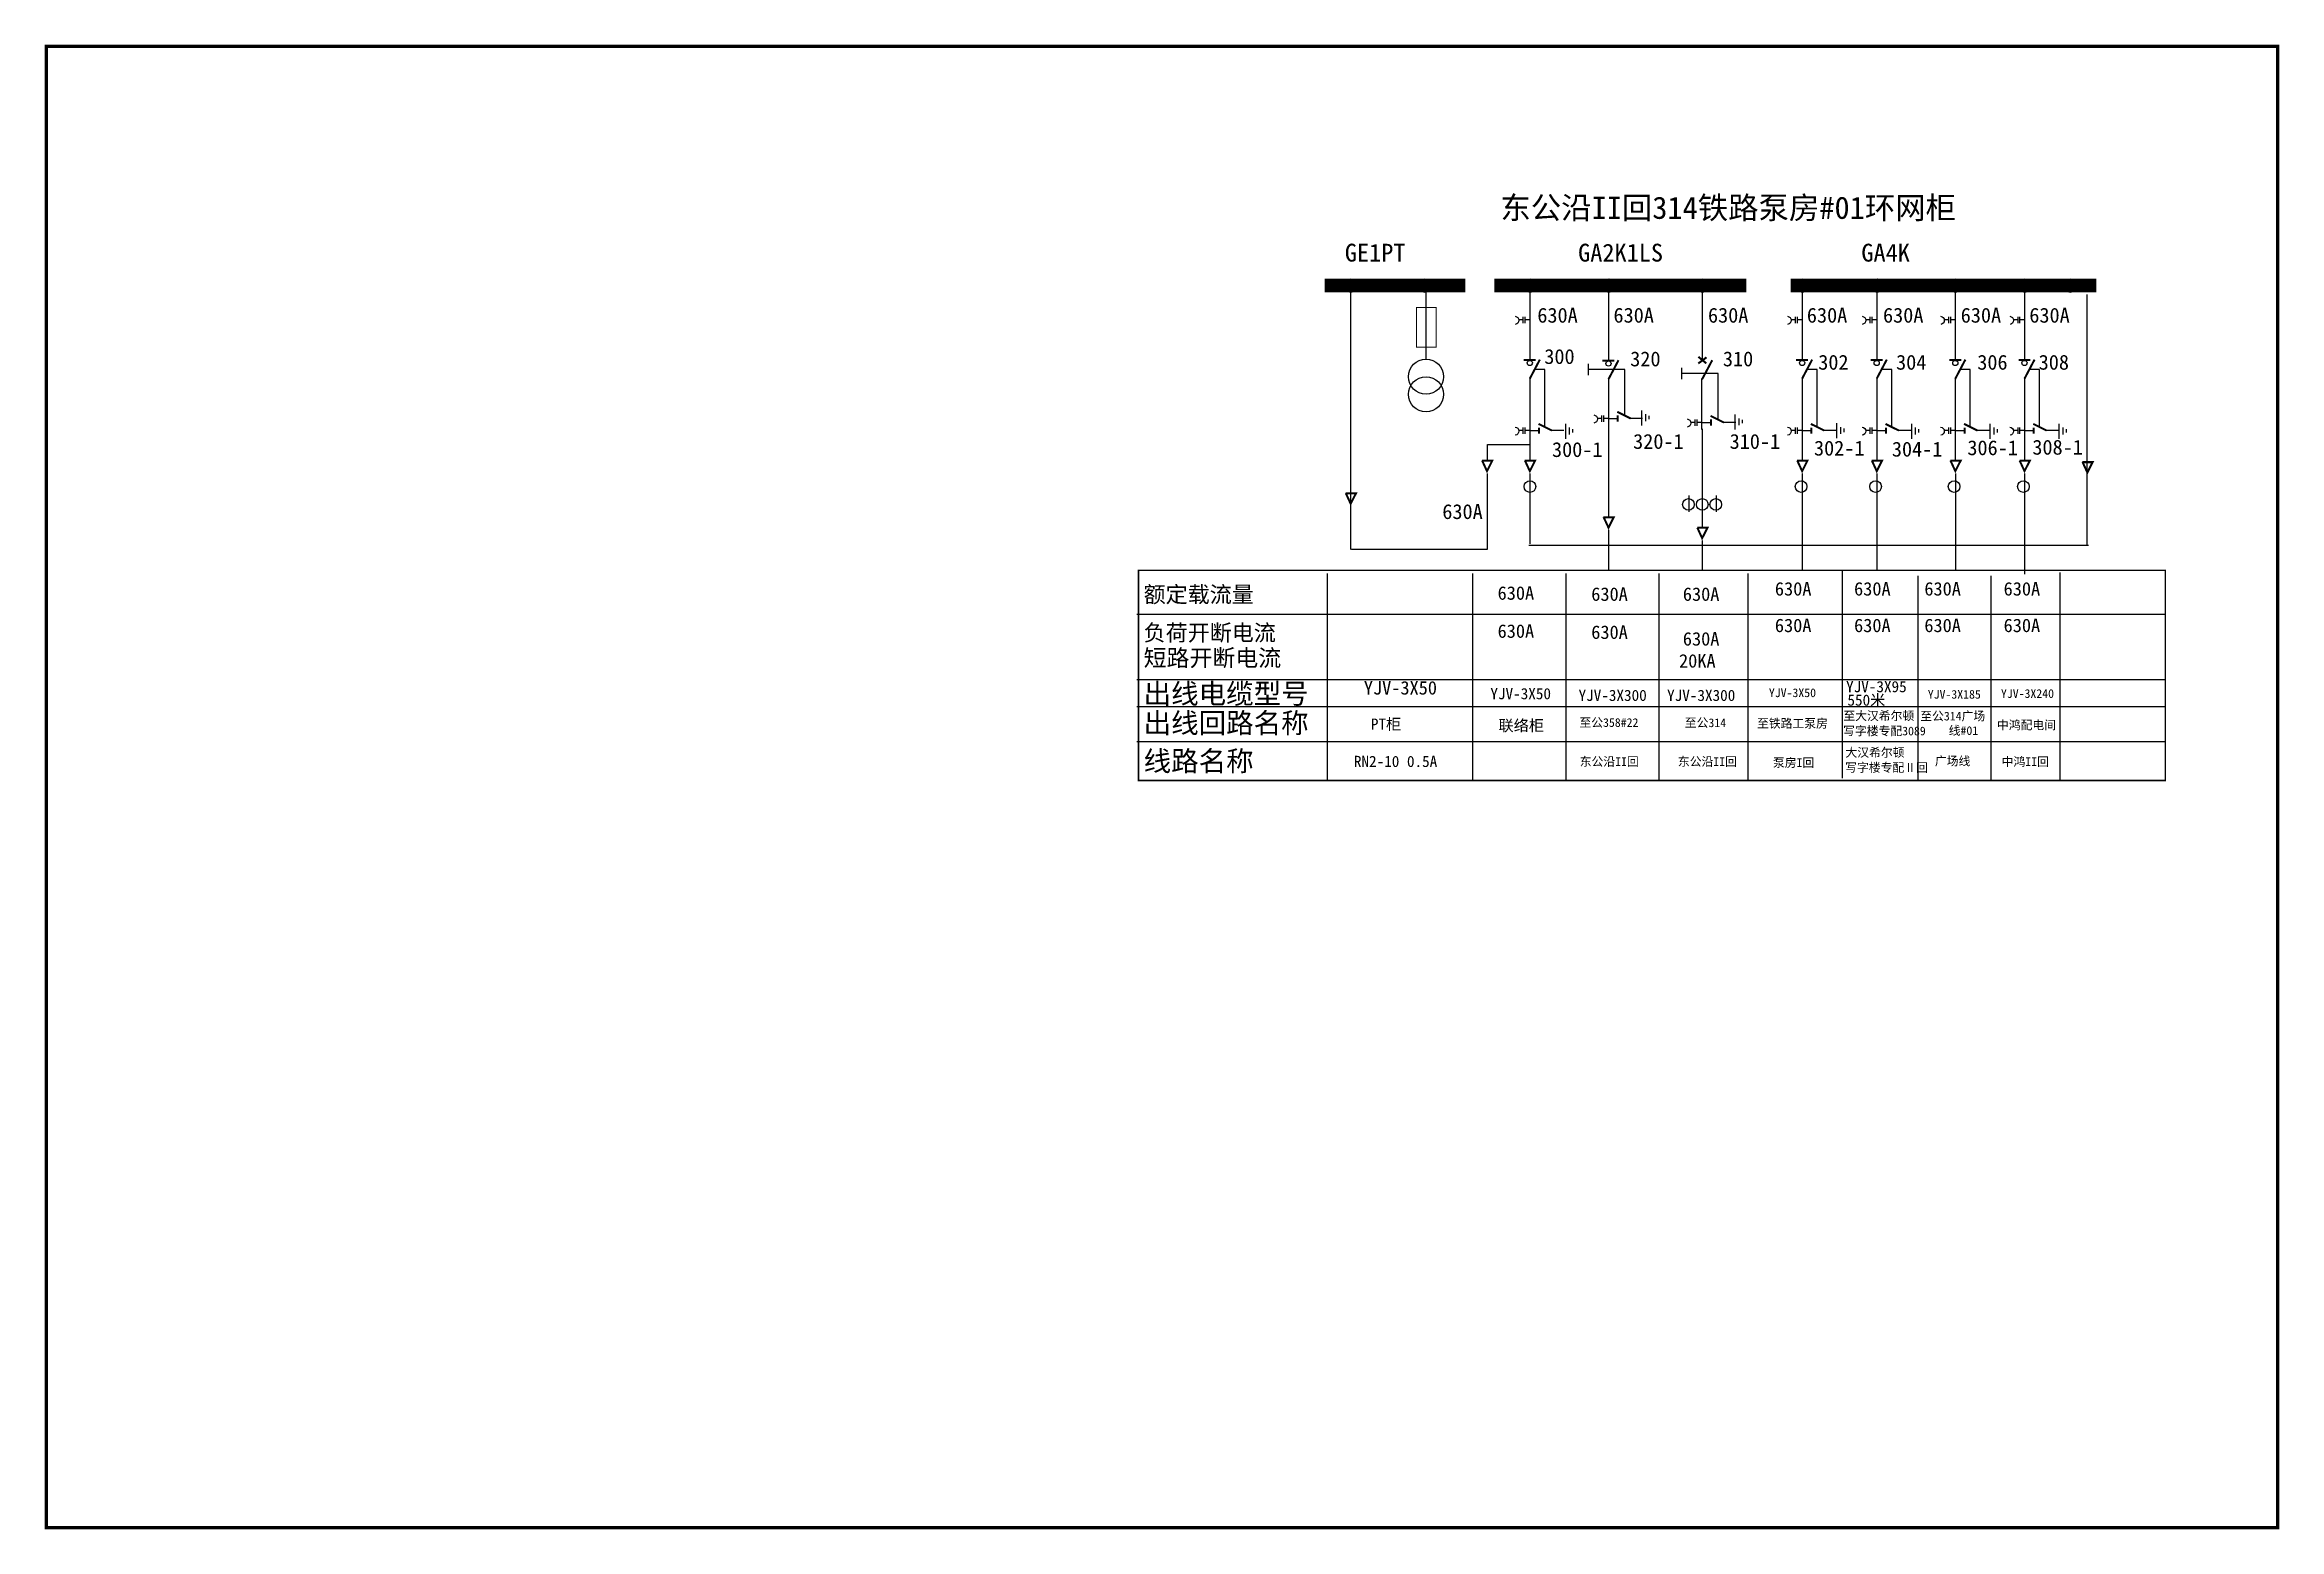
# Model space of a CAD drawing. Extents: x 1306 to 1652, y 78 to 307.
import ezdxf

# ---------------------------------------------------------------- set-up
doc = ezdxf.new("R2010")
doc.units = 0
doc.linetypes.add('ACAD_ISO02W100', pattern=[15, 12, -3])
doc.linetypes.add('CENTER', pattern=[50.8, 31.75, -6.35, 6.35, -6.35])
doc.layers.get('0').update_dxf_attribs({"linetype": 'CONTINUOUS'})
doc.layers.add('2', color=7, linetype='CONTINUOUS')
doc.styles.add('HZ', font='SIMKAI.TTF', dxfattribs={"width": 0.7})
doc.styles.get("Standard").update_dxf_attribs({"font": 'SimSun.ttf'})
doc.styles.add('字体', font='SIMKAI.TTF', dxfattribs={"height": 2.5})

# ---------------------------------------------------------------- blocks, each defined once
blk = doc.blocks.new('A$C787C5D5C')
at = {"linetype": 'Continuous', "const_width": 0.5}
blk.add_lwpolyline([(0.25, 229.48), (345.71, 229.48), (345.71, 0.25), (0.25, 0.25)], close=True, dxfattribs=at)

msp = doc.modelspace()

# ---------------------------------------------------------------- linework, layer by layer
for p, q in [((1508.57, 268.99), (1508.57, 258.45)), ((1520.2, 268.99), (1520.2, 258.54)), ((1536.31, 268.99), (1536.31, 258.54)), ((1548.49, 268.99), (1548.49, 258.45)), ((1562.99, 268.99), (1562.99, 258.45)), ((1578.47, 268.99), (1578.47, 258.54)), ((1590.02, 268.99), (1590.02, 258.54)), ((1602.19, 268.99), (1602.19, 258.54)), ((1612.9, 268.99), (1612.9, 258.54)), ((1508.57, 260.56), (1508.57, 229.18)), ((1536.31, 255.7), (1536.31, 243.02)), ((1548.49, 255.61), (1548.49, 234.27)), ((1578.47, 255.7), (1578.47, 243.02)), ((1590.02, 255.7), (1590.02, 243.02)), ((1602.19, 255.7), (1602.19, 243.02)), ((1612.9, 255.7), (1612.9, 243.02)), ((1548.49, 249.46), (1549.93, 249.46)), ((1551.81, 249.5), (1553.77, 249.5)), ((1536.31, 247.6), (1537.75, 247.6)), ((1539.63, 247.64), (1541.59, 247.64)), ((1562.94, 248.84), (1564.38, 248.84)), ((1562.99, 247.87), (1562.99, 232.58)), ((1566.26, 248.88), (1568.22, 248.88)), ((1578.47, 247.6), (1579.91, 247.6)), ((1581.79, 247.64), (1583.75, 247.64)), ((1590.02, 247.6), (1591.46, 247.6)), ((1593.34, 247.64), (1595.3, 247.64)), ((1602.19, 247.6), (1603.63, 247.6)), ((1605.51, 247.64), (1607.47, 247.64)), ((1612.9, 247.6), (1614.34, 247.6)), ((1616.22, 247.64), (1618.19, 247.64)), ((1560.92, 237.55), (1560.92, 235.01)), ((1565.16, 237.55), (1565.16, 235.01)), ((1504.96, 225.48), (1504.96, 193.44)), ((1527.45, 225.48), (1527.45, 193.44)), ((1541.87, 225.48), (1541.87, 193.44)), ((1556.29, 225.48), (1556.29, 193.44)), ((1570.08, 225.48), (1570.08, 193.44)), ((1584.69, 225.85), (1584.69, 193.8)), ((1596.41, 225.12), (1596.41, 193.48)), ((1607.67, 225.12), (1607.67, 193.48)), ((1618.36, 225.66), (1618.36, 193.55)), ((1475.5, 219.19), (1634.71, 219.19)), ((1475.5, 209.07), (1634.71, 209.07)), ((1475.5, 204.88), (1634.71, 204.88)), ((1475.5, 199.46), (1634.71, 199.46))]:
    msp.add_line(p, q)
at = {"color": 7}
for p, q in [((1622.62, 229.87), (1622.62, 268.64)), ((1562.94, 247.77), (1562.94, 255.68)), ((1553.63, 250.72), (1553.63, 248.4)), ((1554.24, 250.12), (1554.24, 249.07)), ((1554.73, 249.89), (1554.73, 249.34)), ((1568.08, 250.1), (1568.08, 247.78)), ((1568.69, 249.49), (1568.69, 248.45)), ((1569.19, 249.27), (1569.19, 248.72)), ((1541.83, 248.66), (1541.83, 246.34)), ((1542.43, 248.05), (1542.43, 247)), ((1542.93, 247.83), (1542.93, 247.28)), ((1583.8, 248.73), (1583.8, 246.41)), ((1584.41, 248.12), (1584.41, 247.07)), ((1584.91, 247.9), (1584.91, 247.35)), ((1595.39, 248.66), (1595.39, 246.34)), ((1596, 248.05), (1596, 247)), ((1596.5, 247.83), (1596.5, 247.28)), ((1607.56, 248.66), (1607.56, 246.34)), ((1608.17, 248.05), (1608.17, 247)), ((1608.67, 247.83), (1608.67, 247.28)), ((1618.24, 248.66), (1618.24, 246.34)), ((1618.84, 248.05), (1618.84, 247)), ((1619.34, 247.83), (1619.34, 247.28)), ((1529.72, 235.92), (1529.72, 229.17)), ((1536.33, 235.37), (1536.33, 230.09)), ((1529.72, 229.17), (1508.69, 229.17)), ((1536.18, 229.86), (1622.8, 229.86))]:
    msp.add_line(p, q, dxfattribs=at)
at = {"linetype": 'CENTER'}
for p, q in [((1529.69, 240.98), (1529.69, 234.71)), ((1536.32, 240.98), (1536.32, 234.71)), ((1578.48, 240.98), (1578.48, 225.87)), ((1590.03, 240.98), (1590.03, 225.87)), ((1602.2, 240.98), (1602.2, 225.87)), ((1612.91, 240.98), (1612.91, 225.4)), ((1548.5, 232.23), (1548.5, 225.96)), ((1563, 230.59), (1563, 225.96))]:
    msp.add_line(p, q, dxfattribs=at)
for points, const_width in [([(1504.54, 270.05), (1526.35, 270.05)], 2.08), ([(1530.81, 270.05), (1569.85, 270.05)], 2.08), ([(1576.7, 270.05), (1624.05, 270.05)], 2.08), ([(1535.39, 258.5), (1537.23, 258.5)], 0.312), ([(1536.31, 255.62), (1537.87, 258.58)], 0.312), ([(1547.57, 258.41), (1549.41, 258.41)], 0.312), ([(1548.49, 255.53), (1550.05, 258.49)], 0.312), ([(1562.4, 257.98), (1563.67, 258.93)], 0.312), ([(1562.41, 259.02), (1563.64, 258)], 0.312), ([(1562.99, 255.53), (1564.56, 258.49)], 0.312), ([(1577.55, 258.5), (1579.39, 258.5)], 0.312), ([(1578.47, 255.62), (1580.03, 258.58)], 0.312), ([(1589.1, 258.5), (1590.94, 258.5)], 0.312), ([(1590.02, 255.62), (1591.58, 258.58)], 0.312), ([(1601.27, 258.5), (1603.11, 258.5)], 0.312), ([(1602.19, 255.62), (1603.75, 258.58)], 0.312), ([(1611.98, 258.5), (1613.82, 258.5)], 0.312), ([(1612.9, 255.62), (1614.46, 258.58)], 0.312), ([(1549.85, 250.5), (1551.93, 249.46)], 0.312), ([(1549.93, 249.94), (1549.93, 248.98)], 0.312), ([(1564.3, 249.88), (1566.38, 248.84)], 0.312), ([(1564.38, 249.32), (1564.38, 248.36)], 0.312), ([(1537.67, 248.63), (1539.75, 247.6)], 0.312), ([(1537.75, 248.07), (1537.75, 247.12)], 0.312), ([(1579.83, 248.63), (1581.91, 247.6)], 0.312), ([(1579.91, 248.07), (1579.91, 247.12)], 0.312), ([(1591.38, 248.63), (1593.46, 247.6)], 0.312), ([(1591.46, 248.07), (1591.46, 247.12)], 0.312), ([(1603.55, 248.63), (1605.63, 247.6)], 0.312), ([(1603.63, 248.07), (1603.63, 247.12)], 0.312), ([(1614.26, 248.63), (1616.34, 247.6)], 0.312), ([(1614.34, 248.07), (1614.34, 247.12)], 0.312), ([(1528.91, 242.93), (1530.5, 242.93), (1529.69, 241.32), (1528.93, 242.96)], 0.312), ([(1535.54, 242.93), (1537.13, 242.93), (1536.32, 241.32), (1535.56, 242.96)], 0.312), ([(1577.7, 242.93), (1579.29, 242.93), (1578.48, 241.32), (1577.72, 242.96)], 0.312), ([(1589.25, 242.93), (1590.84, 242.93), (1590.03, 241.32), (1589.27, 242.96)], 0.312), ([(1601.42, 242.93), (1603.01, 242.93), (1602.2, 241.32), (1601.44, 242.96)], 0.312), ([(1612.14, 242.93), (1613.72, 242.93), (1612.91, 241.32), (1612.15, 242.96)], 0.312), ([(1621.86, 242.71), (1623.45, 242.71), (1622.64, 241.1), (1621.88, 242.74)], 0.312), ([(1507.81, 237.88), (1509.4, 237.88), (1508.58, 236.27), (1507.83, 237.91)], 0.312), ([(1547.72, 234.18), (1549.31, 234.18), (1548.5, 232.57), (1547.74, 234.21)], 0.312), ([(1562.23, 232.55), (1563.82, 232.55), (1563, 230.94), (1562.25, 232.57)], 0.312)]:
    msp.add_lwpolyline(points, dxfattribs=dict(const_width=const_width))
for points in [[(1534.04, 265.29, -0.877934), (1534.07, 264.02)], [(1576.2, 265.29, -0.877934), (1576.23, 264.02)], [(1587.76, 265.29, -0.877934), (1587.78, 264.02)], [(1599.92, 265.29, -0.877934), (1599.94, 264.02)], [(1610.64, 265.29, -0.877934), (1610.66, 264.02)], [(1546.22, 250.01, -0.877934), (1546.24, 248.75)], [(1560.68, 249.39, -0.877934), (1560.7, 248.13)], [(1534.04, 248.15, -0.877934), (1534.07, 246.88)], [(1576.2, 248.15, -0.877934), (1576.23, 246.88)], [(1587.76, 248.15, -0.877934), (1587.78, 246.88)], [(1599.92, 248.15, -0.877934), (1599.94, 246.88)], [(1610.64, 248.15, -0.877934), (1610.66, 246.88)]]:
    msp.add_lwpolyline(points, format="xyb")
for points in [[(1535.26, 264.75), (1534.6, 264.75)], [(1535.26, 265.19), (1535.26, 264.24)], [(1535.55, 265.19), (1535.55, 264.24)], [(1536.3, 264.75), (1535.55, 264.75)], [(1577.42, 264.75), (1576.76, 264.75)], [(1577.42, 265.19), (1577.42, 264.24)], [(1577.71, 265.19), (1577.71, 264.24)], [(1578.47, 264.75), (1577.71, 264.75)], [(1588.97, 264.75), (1588.32, 264.75)], [(1588.97, 265.19), (1588.97, 264.24)], [(1589.26, 265.19), (1589.26, 264.24)], [(1590.02, 264.75), (1589.26, 264.75)], [(1601.14, 264.75), (1600.48, 264.75)], [(1601.14, 265.19), (1601.14, 264.24)], [(1601.43, 265.19), (1601.43, 264.24)], [(1602.18, 264.75), (1601.43, 264.75)], [(1611.85, 264.75), (1611.2, 264.75)], [(1611.85, 265.19), (1611.85, 264.24)], [(1612.15, 265.19), (1612.15, 264.24)], [(1612.9, 264.75), (1612.15, 264.75)], [(1545.34, 257.93), (1545.34, 256.19)], [(1559.79, 257.31), (1559.79, 255.57)], [(1547.44, 249.48), (1546.78, 249.48)], [(1547.44, 249.92), (1547.44, 248.97)], [(1547.73, 249.92), (1547.73, 248.97)], [(1548.48, 249.48), (1547.73, 249.48)], [(1561.89, 249.29), (1561.89, 248.35)], [(1562.18, 249.29), (1562.18, 248.35)], [(1535.26, 247.61), (1534.6, 247.61)], [(1535.26, 248.05), (1535.26, 247.1)], [(1535.55, 248.05), (1535.55, 247.1)], [(1536.3, 247.61), (1535.55, 247.61)], [(1561.89, 248.86), (1561.24, 248.86)], [(1562.94, 248.86), (1562.18, 248.86)], [(1577.42, 247.61), (1576.76, 247.61)], [(1577.42, 248.05), (1577.42, 247.1)], [(1577.71, 248.05), (1577.71, 247.1)], [(1578.47, 247.61), (1577.71, 247.61)], [(1588.97, 247.61), (1588.32, 247.61)], [(1588.97, 248.05), (1588.97, 247.1)], [(1589.26, 248.05), (1589.26, 247.1)], [(1590.02, 247.61), (1589.26, 247.61)], [(1601.14, 247.61), (1600.48, 247.61)], [(1601.14, 248.05), (1601.14, 247.1)], [(1601.43, 248.05), (1601.43, 247.1)], [(1602.18, 247.61), (1601.43, 247.61)], [(1611.85, 247.61), (1611.2, 247.61)], [(1611.85, 248.05), (1611.85, 247.1)], [(1612.15, 248.05), (1612.15, 247.1)], [(1612.9, 247.61), (1612.15, 247.61)]]:
    msp.add_lwpolyline(points)
at = {"linetype": 'ACAD_ISO02W100'}
for points in [[(1538.63, 248.06), (1538.63, 257.06), (1537.07, 257.06)], [(1551.05, 249.95), (1551.05, 257.06), (1545.34, 257.06)], [(1565.5, 249.33), (1565.5, 256.44), (1559.79, 256.44)], [(1580.79, 248.06), (1580.79, 257.06), (1579.23, 257.06)], [(1592.34, 248.06), (1592.34, 257.06), (1590.78, 257.06)], [(1604.51, 248.06), (1604.51, 257.06), (1602.95, 257.06)], [(1615.22, 248.06), (1615.22, 257.06), (1613.67, 257.06)]]:
    msp.add_lwpolyline(points, dxfattribs=at)
at = {"color": 7, "const_width": 0.23}
msp.add_lwpolyline([(1475.73, 225.97), (1634.71, 225.97), (1634.71, 193.45), (1475.73, 193.45)], close=True, dxfattribs=at)
for centre, radius in [((1508.62, 270.03), 1.04), ((1520.06, 270.03), 1.04), ((1536.36, 270.03), 1.04), ((1548.53, 270.03), 1.04), ((1563.04, 270.03), 1.04), ((1578.52, 270.03), 1.04), ((1590.07, 270.03), 1.04), ((1602.23, 270.03), 1.04), ((1612.95, 270.03), 1.04), ((1619.98, 270.03), 1.04), ((1536.31, 258.06), 0.4), ((1548.49, 257.97), 0.4), ((1578.47, 258.06), 0.4), ((1590.02, 258.06), 0.4), ((1602.19, 258.06), 0.4), ((1612.9, 258.06), 0.4), ((1536.34, 238.93), 0.901), ((1578.32, 238.93), 0.901), ((1589.85, 238.93), 0.901), ((1602.01, 238.93), 0.901), ((1612.73, 238.93), 0.901), ((1560.88, 236.17), 0.901), ((1563.02, 236.17), 0.901), ((1565.11, 236.17), 0.901)]:
    msp.add_circle(centre, radius)
at = {"layer": '2', "const_width": 0.115}
msp.add_lwpolyline([(1518.77, 266.64), (1518.77, 260.51), (1521.82, 260.51), (1521.82, 266.64), (1518.77, 266.64)], dxfattribs=at)
at = {"layer": '2', "color": 0}
msp.add_lwpolyline([(1529.77, 242.9), (1529.77, 245.45), (1536.34, 245.45)], dxfattribs=at)
at = {"layer": '2', "color": 3}
for centre in [(1520.25, 255.93), (1520.25, 253.21)]:
    msp.add_circle(centre, 2.72, dxfattribs=at)

# ---------------------------------------------------------------- block references
at = {"color": 7}
msp.add_blockref('A$C787C5D5C', (1306.39, 77.57), dxfattribs=at)

# ---------------------------------------------------------------- texts
for s, height, p in [('东公沿II回314铁路泵房#01环网柜', 3.45, (1531.76, 280.36)), ('GE1PT', 2.76, (1507.68, 273.75)), ('GA2K1LS', 2.76, (1543.8, 273.75)), ('GA4K', 2.76, (1587.65, 273.75))]:
    msp.add_text(s, height=height, dxfattribs=at).set_placement(p)
for s, height, p in [('630A', 2.3, (1537.48, 264.3)), ('630A', 2.3, (1549.27, 264.3)), ('630A', 2.3, (1563.9, 264.3)), ('630A', 2.3, (1579.21, 264.3)), ('630A', 2.3, (1591, 264.3)), ('630A', 2.3, (1603.03, 264.3)), ('630A', 2.3, (1613.65, 264.3)), ('300', 2.3, (1538.56, 257.91)), ('320', 2.3, (1551.86, 257.54)), ('310', 2.3, (1566.21, 257.54)), ('302', 2.3, (1580.97, 257.02)), ('304', 2.3, (1593.02, 257.02)), ('306', 2.3, (1605.59, 257.02)), ('308', 2.3, (1615.1, 257.02)), ('300-1', 2.3, (1539.75, 243.51)), ('320-1', 2.3, (1552.31, 244.77)), ('310-1', 2.3, (1567.25, 244.77)), ('302-1', 2.3, (1580.31, 243.73)), ('304-1', 2.3, (1592.37, 243.57)), ('306-1', 2.3, (1604.06, 243.79)), ('308-1', 2.3, (1614.12, 243.87)), ('630A', 2.3, (1522.77, 233.91)), ('630A', 2.081, (1531.33, 221.42)), ('630A', 2.081, (1545.83, 221.25)), ('630A', 2.081, (1560.01, 221.25)), ('630A', 2.081, (1574.26, 222.07)), ('630A', 2.081, (1586.52, 222.07)), ('630A', 2.081, (1597.4, 222.07)), ('630A', 2.081, (1609.67, 222.07)), ('630A', 2.081, (1574.26, 216.41)), ('630A', 2.081, (1586.52, 216.41)), ('630A', 2.081, (1597.4, 216.41)), ('630A', 2.081, (1609.67, 216.41)), ('630A', 2.081, (1531.33, 215.53)), ('630A', 2.081, (1545.83, 215.36)), ('630A', 2.081, (1560.01, 214.33)), ('20KA', 2.081, (1559.42, 210.92)), ('YJV-3X50', 2.081, (1510.62, 206.75)), ('YJV-3X50', 1.725, (1530.21, 206.02)), ('YJV-3X50', 1.341, (1573.33, 206.35)), ('YJV-3X95', 1.725, (1585.28, 207.11)), ('YJV-3X300', 1.725, (1543.86, 205.76)), ('YJV-3X300', 1.725, (1557.57, 205.76)), ('至大汉希尔顿', 1.341, (1584.86, 202.78)), ('550米', 1.725, (1585.49, 205.03)), ('至公314广场', 1.341, (1596.77, 202.74)), ('YJV-3X185', 1.341, (1597.93, 206.11)), ('YJV-3X240', 1.341, (1609.26, 206.23)), ('PT柜', 1.725, (1511.71, 201.31)), ('联络柜', 1.725, (1531.47, 201.09)), ('至公358#22', 1.341, (1544, 201.74)), ('至公314', 1.341, (1560.31, 201.71)), ('至铁路工泵房', 1.341, (1571.49, 201.61)), ('写字楼专配3089', 1.341, (1584.82, 200.44)), ('线#01', 1.341, (1601.17, 200.5)), ('中鸿配电间', 1.341, (1608.64, 201.36)), ('RN2-10 0.5A', 1.725, (1509.08, 195.54)), ('东公沿II回', 1.341, (1544.04, 195.7)), ('东公沿II回', 1.341, (1559.24, 195.7)), ('大汉希尔顿', 1.341, (1585.18, 197.11)), ('广场线', 1.341, (1599.03, 195.78)), ('中鸿II回', 1.341, (1609.37, 195.68)), ('泵房I回', 1.341, (1573.96, 195.53)), ('写字楼专配Ⅱ回', 1.341, (1585.14, 194.78))]:
    msp.add_text(s, height=height).set_placement(p)
for s, height, style, p in [('额定载流量', 2.5, '字体', (1476.53, 221)), ('负荷开断电流', 2.5, '字体', (1476.53, 215.07)), ('短路开断电流', 2.601, 'HZ', (1476.53, 211.12)), ('出线电缆型号', 3.121, 'HZ', (1476.53, 205.33)), ('出线回路名称', 3.121, 'HZ', (1476.53, 200.79)), ('线路名称', 3.121, 'HZ', (1476.53, 194.9))]:
    msp.add_text(s, height=height, dxfattribs=dict(style=style)).set_placement(p)

doc.saveas('drawing.dxf')
